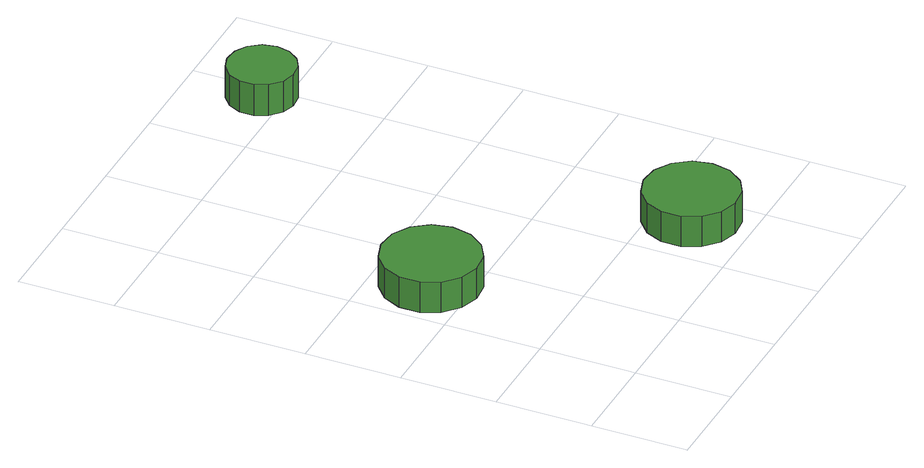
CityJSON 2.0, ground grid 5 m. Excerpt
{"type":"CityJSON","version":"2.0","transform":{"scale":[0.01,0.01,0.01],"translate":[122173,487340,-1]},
"CityObjects":{
"tree1":{"type":"SolitaryVegetationObject","attributes":{"function":"something"},"geometry":[{"type":"MultiSurface","lod":"1","boundaries":[[[0,1,2,3,4,5,6,7,8,9,10,11,12,13,14]],[[15,16,17,18,19,20,21,22,23,24,25,26,27,28,29]],[[0,29,28,1]],[[1,28,27,2]],[[2,27,26,3]],[[3,26,25,4]],[[4,25,24,5]],[[5,24,23,6]],[[6,23,22,7]],[[7,22,21,8]],[[8,21,20,9]],[[9,20,19,10]],[[10,19,18,11]],[[11,18,17,12]],[[12,17,16,13]],[[13,16,15,14]],[[14,15,29,0]]]}]},
"tree2":{"type":"SolitaryVegetationObject","attributes":{"function":"something"},"geometry":[{"type":"MultiSurface","lod":"1","boundaries":[[[30,31,32,33,34,35,36,37,38,39,40,41,42,43,44]],[[45,46,47,48,49,50,51,52,53,54,55,56,57,58,59]],[[30,59,58,31]],[[31,58,57,32]],[[32,57,56,33]],[[33,56,55,34]],[[34,55,54,35]],[[35,54,53,36]],[[36,53,52,37]],[[37,52,51,38]],[[38,51,50,39]],[[39,50,49,40]],[[40,49,48,41]],[[41,48,47,42]],[[42,47,46,43]],[[43,46,45,44]],[[44,45,59,30]]]}]},
"tree3":{"type":"SolitaryVegetationObject","attributes":{"function":"something"},"geometry":[{"type":"MultiSurface","lod":"1","boundaries":[[[60,61,62,63,64,65,66,67,68,69,70,71,72,73,74]],[[75,76,77,78,79,80,81,82,83,84,85,86,87,88,89]],[[60,89,88,61]],[[61,88,87,62]],[[62,87,86,63]],[[63,86,85,64]],[[64,85,84,65]],[[65,84,83,66]],[[66,83,82,67]],[[67,82,81,68]],[[68,81,80,69]],[[69,80,79,70]],[[70,79,78,71]],[[71,78,77,72]],[[72,77,76,73]],[[73,76,75,74]],[[74,75,89,60]]]}]}
},
"vertices":[
[551,1207,251],[529,1309,251],[468,1394,251],[377,1446,251],[273,1457,251],[174,1425,251],[96,1355,251],[53,1259,251],[53,1154,251],[96,1059,251],[174,989,251],[273,956,251],[377,967,251],[468,1020,251],[529,1104,251],[529,1104,79],[468,1020,79],[377,967,79],[273,956,79],[174,989,79],[96,1059,79],[53,1154,79],[53,1259,79],[96,1355,79],[174,1425,79],[273,1457,79],[377,1446,79],[468,1394,79],[529,1309,79],[551,1207,79],
[1564,310,251],[1544,409,251],[1484,490,251],[1397,541,251],[1296,551,251],[1201,520,251],[1126,452,251],[1085,360,251],[1085,259,251],[1126,167,251],[1201,100,251],[1296,69,251],[1397,79,251],[1484,130,251],[1544,211,251],[1544,211,80],[1484,130,80],[1397,79,80],[1296,69,80],[1201,100,80],[1126,167,80],[1085,259,80],[1085,360,80],[1126,452,80],[1201,520,80],[1296,551,80],[1397,541,80],[1484,490,80],[1544,409,80],[1564,310,80],
[1614,2612,257],[1599,2683,257],[1556,2742,257],[1493,2778,257],[1421,2786,257],[1352,2764,257],[1298,2715,257],[1268,2649,257],[1268,2576,257],[1298,2510,257],[1352,2461,257],[1421,2439,257],[1493,2446,257],[1556,2483,257],[1599,2541,257],[1599,2541,81],[1556,2483,81],[1493,2446,81],[1421,2439,81],[1352,2461,81],[1298,2510,81],[1268,2576,81],[1268,2649,81],[1298,2715,81],[1352,2764,81],[1421,2786,81],[1493,2778,81],[1556,2742,81],[1599,2683,81],[1614,2612,81]
]}
